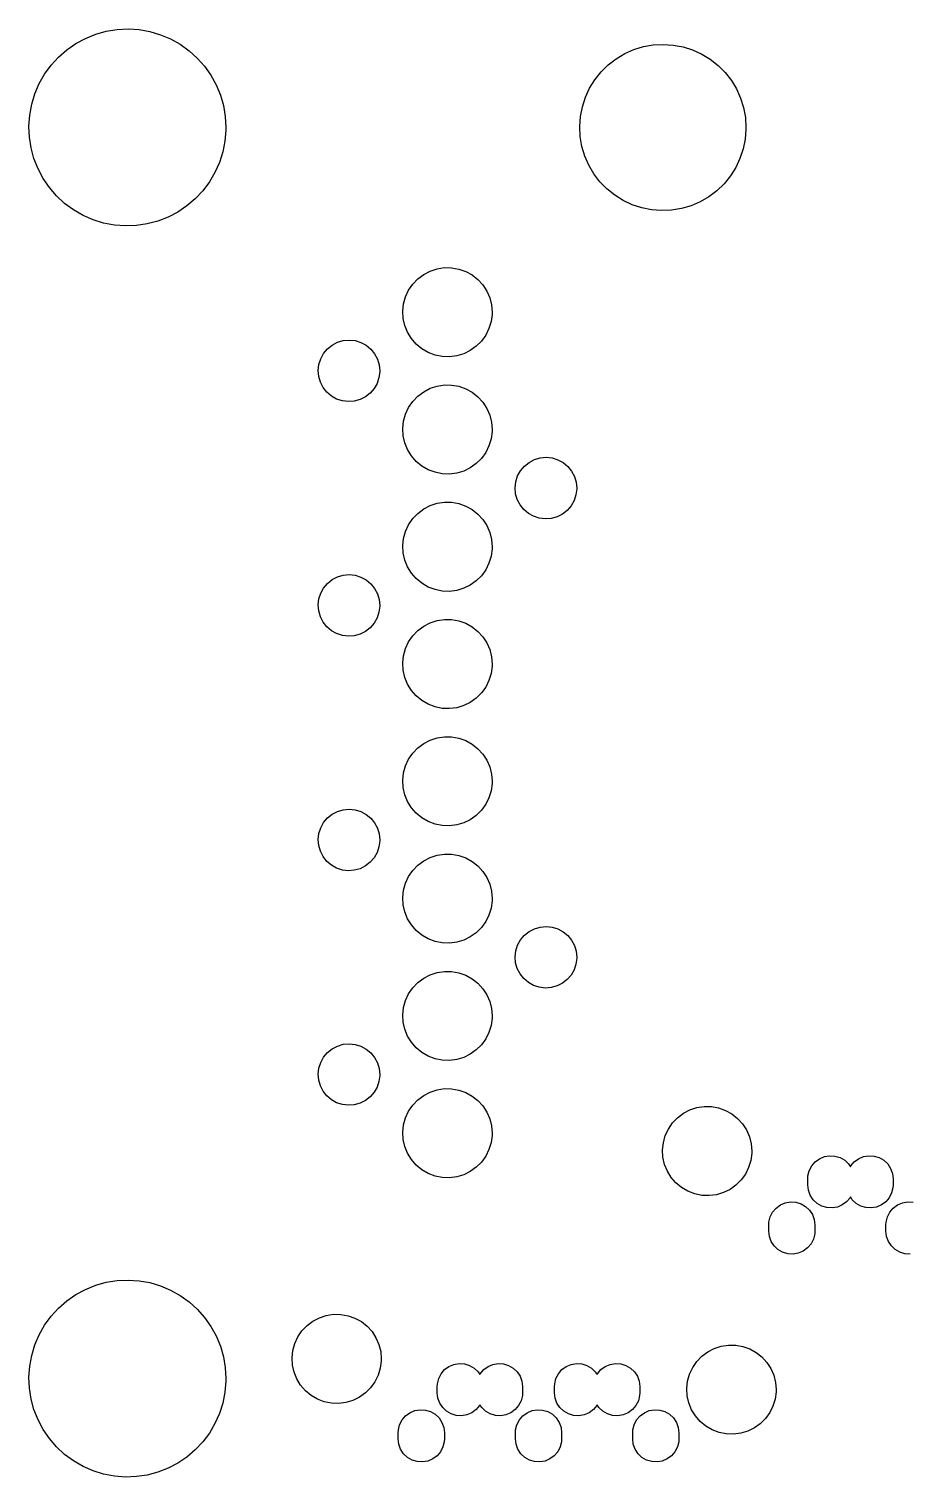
# Model space of a CAD drawing. Extents: x 3.87 to 6.13, y -5.13 to -3.27.
# Drawn here: x 3.874 to 5, y -5.126 to -3.274 of the extents above; entities that cross this region are included whole.
import ezdxf

# ---------------------------------------------------------------- set-up
doc = ezdxf.new("R2010")
doc.units = 0
doc.header["$MEASUREMENT"] = 0
doc.layers.add('BLACK', color=7, linetype='CONTINUOUS')

msp = doc.modelspace()

# ---------------------------------------------------------------- linework, layer by layer
at = {"layer": 'BLACK', "linetype": 'CONTINUOUS'}
for p, q in [((3.9594, -3.28074), (3.97295, -3.27695)), ((3.97295, -3.27695), (3.98683, -3.27471)), ((3.98683, -3.27471), (4.00088, -3.27402)), ((4.00088, -3.27402), (4.01492, -3.2749)), ((4.01492, -3.2749), (4.02877, -3.27734)), ((4.02877, -3.27734), (4.04226, -3.28132)), ((3.92244, -3.30072), (3.93399, -3.2927)), ((3.93399, -3.2927), (3.94636, -3.28601)), ((3.94636, -3.28601), (3.9594, -3.28074)), ((4.04226, -3.28132), (4.05523, -3.28677)), ((4.05523, -3.28677), (4.06751, -3.29363)), ((4.06751, -3.29363), (4.07894, -3.30182)), ((4.66022, -3.29664), (4.67282, -3.29441)), ((4.67282, -3.29441), (4.6856, -3.2937)), ((4.6856, -3.2937), (4.69836, -3.29454)), ((4.69836, -3.29454), (4.71094, -3.2969)), ((3.90237, -3.32037), (3.91185, -3.30999)), ((3.91185, -3.30999), (3.92244, -3.30072)), ((4.07894, -3.30182), (4.08939, -3.31123)), ((4.08939, -3.31123), (4.09873, -3.32175)), ((4.61516, -3.3199), (4.62529, -3.31208)), ((4.62529, -3.31208), (4.63629, -3.30554)), ((4.63629, -3.30554), (4.64799, -3.30037)), ((4.64799, -3.30037), (4.66022, -3.29664)), ((4.71094, -3.2969), (4.72313, -3.30076)), ((4.72313, -3.30076), (4.73478, -3.30606)), ((4.73478, -3.30606), (4.74571, -3.31271)), ((4.74571, -3.31271), (4.75575, -3.32063)), ((3.88715, -3.34398), (3.8941, -3.33175)), ((3.8941, -3.33175), (3.90237, -3.32037)), ((4.09873, -3.32175), (4.10684, -3.33324)), ((4.10684, -3.33324), (4.11362, -3.34556)), ((4.59807, -3.33888), (4.60604, -3.32887)), ((4.60604, -3.32887), (4.61516, -3.3199)), ((4.75575, -3.32063), (4.76478, -3.3297)), ((4.76478, -3.3297), (4.77264, -3.33979)), ((3.88161, -3.35691), (3.88715, -3.34398)), ((4.11362, -3.34556), (4.11898, -3.35857)), ((4.586, -3.36139), (4.59136, -3.34977)), ((4.59136, -3.34977), (4.59807, -3.33888)), ((4.77264, -3.33979), (4.77924, -3.35075)), ((4.77924, -3.35075), (4.78448, -3.36243)), ((3.87501, -3.38421), (3.87755, -3.37038)), ((3.87755, -3.37038), (3.88161, -3.35691)), ((4.11898, -3.35857), (4.12285, -3.37209)), ((4.58208, -3.37356), (4.586, -3.36139)), ((4.78448, -3.36243), (4.78827, -3.37464)), ((3.87403, -3.39824), (3.87501, -3.38421)), ((4.12285, -3.37209), (4.1252, -3.38596)), ((4.1252, -3.38596), (4.12598, -3.4)), ((4.57875, -3.39889), (4.57965, -3.38613)), ((4.57965, -3.38613), (4.58208, -3.37356)), ((4.78827, -3.37464), (4.79057, -3.38723)), ((4.79057, -3.38723), (4.79134, -3.4)), ((3.87462, -3.41229), (3.87403, -3.39824)), ((4.12594, -3.40352), (4.12476, -3.41753)), ((4.12598, -3.4), (4.12594, -3.40352)), ((4.57938, -3.41166), (4.57875, -3.39889)), ((4.79132, -3.40223), (4.79028, -3.41498)), ((4.79134, -3.4), (4.79132, -3.40223)), ((3.87677, -3.42619), (3.87462, -3.41229)), ((4.12476, -3.41753), (4.12203, -3.43133)), ((4.58155, -3.42427), (4.57938, -3.41166)), ((4.58521, -3.43653), (4.58155, -3.42427)), ((4.79028, -3.41498), (4.78772, -3.42751)), ((3.88046, -3.43977), (3.87677, -3.42619)), ((3.88563, -3.45284), (3.88046, -3.43977)), ((4.12203, -3.43133), (4.11777, -3.44474)), ((4.59033, -3.44826), (4.58521, -3.43653)), ((4.78367, -3.43965), (4.77819, -3.45121)), ((4.78772, -3.42751), (4.78367, -3.43965)), ((3.89224, -3.46526), (3.88563, -3.45284)), ((4.11205, -3.45759), (4.10493, -3.46972)), ((4.11777, -3.44474), (4.11205, -3.45759)), ((4.59681, -3.45929), (4.59033, -3.44826)), ((4.60457, -3.46946), (4.59681, -3.45929)), ((4.77136, -3.46203), (4.76329, -3.47195)), ((4.77819, -3.45121), (4.77136, -3.46203)), ((3.90018, -3.47687), (3.89224, -3.46526)), ((3.90937, -3.48752), (3.90018, -3.47687)), ((4.09651, -3.48098), (4.08688, -3.49123)), ((4.10493, -3.46972), (4.09651, -3.48098)), ((4.6135, -3.47862), (4.60457, -3.46946)), ((4.62346, -3.48665), (4.6135, -3.47862)), ((4.75408, -3.48083), (4.74386, -3.48854)), ((4.76329, -3.47195), (4.75408, -3.48083)), ((3.91969, -3.49707), (3.90937, -3.48752)), ((3.93102, -3.50542), (3.91969, -3.49707)), ((4.08688, -3.49123), (4.07617, -3.50035)), ((4.63432, -3.49342), (4.62346, -3.48665)), ((4.64591, -3.49883), (4.63432, -3.49342)), ((4.65807, -3.50282), (4.64591, -3.49883)), ((4.72105, -3.50001), (4.70877, -3.50362)), ((4.7328, -3.49496), (4.72105, -3.50001)), ((4.74386, -3.48854), (4.7328, -3.49496)), ((3.9432, -3.51245), (3.93102, -3.50542)), ((3.95609, -3.51808), (3.9432, -3.51245)), ((3.96952, -3.52224), (3.95609, -3.51808)), ((4.05204, -3.51473), (4.03893, -3.51982)), ((4.06451, -3.50822), (4.05204, -3.51473)), ((4.07617, -3.50035), (4.06451, -3.50822)), ((4.67061, -3.50532), (4.65807, -3.50282)), ((4.68337, -3.50629), (4.67061, -3.50532)), ((4.69615, -3.50572), (4.68337, -3.50629)), ((4.70877, -3.50362), (4.69615, -3.50572)), ((3.98334, -3.52488), (3.96952, -3.52224)), ((3.99736, -3.52596), (3.98334, -3.52488)), ((4.01142, -3.52547), (3.99736, -3.52596)), ((4.02533, -3.52341), (4.01142, -3.52547)), ((4.03893, -3.51982), (4.02533, -3.52341)), ((4.37155, -3.59353), (4.37903, -3.58791)), ((4.37903, -3.58791), (4.38733, -3.58359)), ((4.38733, -3.58359), (4.39622, -3.58069)), ((4.39622, -3.58069), (4.40547, -3.57927)), ((4.40547, -3.57927), (4.41482, -3.57939)), ((4.41482, -3.57939), (4.42403, -3.58103)), ((4.42403, -3.58103), (4.43285, -3.58415)), ((4.43285, -3.58415), (4.44104, -3.58867)), ((4.44104, -3.58867), (4.44838, -3.59447)), ((4.35587, -3.61651), (4.35981, -3.60802)), ((4.35981, -3.60802), (4.36508, -3.60029)), ((4.36508, -3.60029), (4.37155, -3.59353)), ((4.44838, -3.59447), (4.45468, -3.60139)), ((4.45468, -3.60139), (4.45976, -3.60924)), ((4.45976, -3.60924), (4.46349, -3.61782)), ((4.35238, -3.63483), (4.35337, -3.62552)), ((4.35337, -3.62552), (4.35587, -3.61651)), ((4.46349, -3.61782), (4.46577, -3.6269)), ((4.46577, -3.6269), (4.46654, -3.63622)), ((4.35292, -3.64417), (4.35238, -3.63483)), ((4.35497, -3.65329), (4.35292, -3.64417)), ((4.46525, -3.64828), (4.46253, -3.65724)), ((4.46647, -3.63901), (4.46525, -3.64828)), ((4.46654, -3.63622), (4.46647, -3.63901)), ((4.35849, -3.66196), (4.35497, -3.65329)), ((4.36338, -3.66994), (4.35849, -3.66196)), ((4.45838, -3.66562), (4.45292, -3.67322)), ((4.46253, -3.65724), (4.45838, -3.66562)), ((4.25098, -3.68898), (4.25592, -3.68309)), ((4.25592, -3.68309), (4.26191, -3.67828)), ((4.26191, -3.67828), (4.26872, -3.67472)), ((4.26872, -3.67472), (4.27609, -3.67255)), ((4.27609, -3.67255), (4.28374, -3.67185)), ((4.28374, -3.67185), (4.29138, -3.67265)), ((4.29138, -3.67265), (4.29872, -3.67493)), ((4.29872, -3.67493), (4.30548, -3.67858)), ((4.30548, -3.67858), (4.3114, -3.68348)), ((4.3114, -3.68348), (4.31626, -3.68943)), ((4.36951, -3.67701), (4.36338, -3.66994)), ((4.37671, -3.68298), (4.36951, -3.67701)), ((4.38478, -3.6877), (4.37671, -3.68298)), ((4.43868, -3.68526), (4.43028, -3.68937)), ((4.4463, -3.67982), (4.43868, -3.68526)), ((4.45292, -3.67322), (4.4463, -3.67982)), ((4.2441, -3.71067), (4.24495, -3.70303)), ((4.24495, -3.70303), (4.24728, -3.69571)), ((4.24728, -3.69571), (4.25098, -3.68898)), ((4.31626, -3.68943), (4.31986, -3.69622)), ((4.31986, -3.69622), (4.32208, -3.70357)), ((4.32208, -3.70357), (4.32283, -3.71122)), ((4.39352, -3.69104), (4.38478, -3.6877)), ((4.40269, -3.69291), (4.39352, -3.69104)), ((4.41204, -3.69325), (4.40269, -3.69291)), ((4.42132, -3.69206), (4.41204, -3.69325)), ((4.43028, -3.68937), (4.42132, -3.69206)), ((4.24474, -3.71833), (4.2441, -3.71067)), ((4.24686, -3.72571), (4.24474, -3.71833)), ((4.32186, -3.71994), (4.31943, -3.72723)), ((4.32282, -3.71232), (4.32186, -3.71994)), ((4.32283, -3.71122), (4.32282, -3.71232)), ((4.25037, -3.73255), (4.24686, -3.72571)), ((4.25514, -3.73857), (4.25037, -3.73255)), ((4.261, -3.74355), (4.25514, -3.73857)), ((4.31061, -3.73973), (4.30456, -3.74446)), ((4.31564, -3.73391), (4.31061, -3.73973)), ((4.31943, -3.72723), (4.31564, -3.73391)), ((4.37155, -3.74353), (4.37903, -3.73791)), ((4.37903, -3.73791), (4.38733, -3.73359)), ((4.38733, -3.73359), (4.39622, -3.73069)), ((4.39622, -3.73069), (4.40547, -3.72927)), ((4.40547, -3.72927), (4.41482, -3.72939)), ((4.41482, -3.72939), (4.42403, -3.73103)), ((4.42403, -3.73103), (4.43285, -3.73415)), ((4.43285, -3.73415), (4.44104, -3.73867)), ((4.44104, -3.73867), (4.44838, -3.74447)), ((4.2677, -3.7473), (4.261, -3.74355)), ((4.27501, -3.74967), (4.2677, -3.7473)), ((4.28264, -3.75058), (4.27501, -3.74967)), ((4.2903, -3.74999), (4.28264, -3.75058)), ((4.2977, -3.74793), (4.2903, -3.74999)), ((4.30456, -3.74446), (4.2977, -3.74793)), ((4.35587, -3.76651), (4.35981, -3.75802)), ((4.35981, -3.75802), (4.36508, -3.75029)), ((4.36508, -3.75029), (4.37155, -3.74353)), ((4.44838, -3.74447), (4.45468, -3.75139)), ((4.45468, -3.75139), (4.45976, -3.75924)), ((4.45976, -3.75924), (4.46349, -3.76782)), ((4.35238, -3.78483), (4.35337, -3.77552)), ((4.35337, -3.77552), (4.35587, -3.76651)), ((4.46349, -3.76782), (4.46577, -3.7769)), ((4.46577, -3.7769), (4.46654, -3.78622)), ((4.35292, -3.79417), (4.35238, -3.78483)), ((4.35497, -3.80329), (4.35292, -3.79417)), ((4.46647, -3.78901), (4.46525, -3.79828)), ((4.46654, -3.78622), (4.46647, -3.78901)), ((4.35849, -3.81196), (4.35497, -3.80329)), ((4.36338, -3.81994), (4.35849, -3.81196)), ((4.46253, -3.80724), (4.45838, -3.81562)), ((4.46525, -3.79828), (4.46253, -3.80724)), ((4.36951, -3.82701), (4.36338, -3.81994)), ((4.37671, -3.83298), (4.36951, -3.82701)), ((4.38478, -3.8377), (4.37671, -3.83298)), ((4.4463, -3.82982), (4.43868, -3.83526)), ((4.45292, -3.82322), (4.4463, -3.82982)), ((4.45838, -3.81562), (4.45292, -3.82322)), ((4.50295, -3.83898), (4.50789, -3.83309)), ((4.50789, -3.83309), (4.51388, -3.82828)), ((4.51388, -3.82828), (4.52068, -3.82472)), ((4.52068, -3.82472), (4.52806, -3.82255)), ((4.52806, -3.82255), (4.53571, -3.82185)), ((4.53571, -3.82185), (4.54335, -3.82265)), ((4.54335, -3.82265), (4.55069, -3.82493)), ((4.55069, -3.82493), (4.55745, -3.82858)), ((4.55745, -3.82858), (4.56337, -3.83348)), ((4.56337, -3.83348), (4.56823, -3.83943)), ((4.39352, -3.84104), (4.38478, -3.8377)), ((4.40269, -3.84291), (4.39352, -3.84104)), ((4.41204, -3.84325), (4.40269, -3.84291)), ((4.42132, -3.84206), (4.41204, -3.84325)), ((4.43028, -3.83937), (4.42132, -3.84206)), ((4.43868, -3.83526), (4.43028, -3.83937)), ((4.49692, -3.85303), (4.49925, -3.84571)), ((4.49925, -3.84571), (4.50295, -3.83898)), ((4.56823, -3.83943), (4.57183, -3.84622)), ((4.57183, -3.84622), (4.57405, -3.85357)), ((4.49607, -3.86067), (4.49692, -3.85303)), ((4.49671, -3.86833), (4.49607, -3.86067)), ((4.49883, -3.87571), (4.49671, -3.86833)), ((4.57382, -3.86994), (4.5714, -3.87723)), ((4.57479, -3.86232), (4.57382, -3.86994)), ((4.57405, -3.85357), (4.5748, -3.86122)), ((4.5748, -3.86122), (4.57479, -3.86232)), ((4.37155, -3.89353), (4.37903, -3.88791)), ((4.37903, -3.88791), (4.38733, -3.88359)), ((4.38733, -3.88359), (4.39622, -3.88069)), ((4.39622, -3.88069), (4.40547, -3.87927)), ((4.40547, -3.87927), (4.41482, -3.87939)), ((4.41482, -3.87939), (4.42403, -3.88103)), ((4.42403, -3.88103), (4.43285, -3.88415)), ((4.43285, -3.88415), (4.44104, -3.88867)), ((4.44104, -3.88867), (4.44838, -3.89447)), ((4.50234, -3.88255), (4.49883, -3.87571)), ((4.50711, -3.88857), (4.50234, -3.88255)), ((4.51296, -3.89355), (4.50711, -3.88857)), ((4.5676, -3.88391), (4.56258, -3.88973)), ((4.5714, -3.87723), (4.5676, -3.88391)), ((4.35981, -3.90802), (4.36508, -3.90029)), ((4.36508, -3.90029), (4.37155, -3.89353)), ((4.44838, -3.89447), (4.45468, -3.90139)), ((4.45468, -3.90139), (4.45976, -3.90924)), ((4.51967, -3.8973), (4.51296, -3.89355)), ((4.52698, -3.89967), (4.51967, -3.8973)), ((4.53461, -3.90058), (4.52698, -3.89967)), ((4.54227, -3.89999), (4.53461, -3.90058)), ((4.54967, -3.89793), (4.54227, -3.89999)), ((4.55653, -3.89446), (4.54967, -3.89793)), ((4.56258, -3.88973), (4.55653, -3.89446)), ((4.35238, -3.93483), (4.35337, -3.92552)), ((4.35337, -3.92552), (4.35587, -3.91651)), ((4.35587, -3.91651), (4.35981, -3.90802)), ((4.45976, -3.90924), (4.46349, -3.91782)), ((4.46349, -3.91782), (4.46577, -3.9269)), ((4.35292, -3.94417), (4.35238, -3.93483)), ((4.35497, -3.95329), (4.35292, -3.94417)), ((4.46647, -3.93901), (4.46525, -3.94828)), ((4.46577, -3.9269), (4.46654, -3.93622)), ((4.46654, -3.93622), (4.46647, -3.93901)), ((4.35849, -3.96196), (4.35497, -3.95329)), ((4.36338, -3.96994), (4.35849, -3.96196)), ((4.46253, -3.95724), (4.45838, -3.96562)), ((4.46525, -3.94828), (4.46253, -3.95724)), ((4.25592, -3.98309), (4.26191, -3.97828)), ((4.26191, -3.97828), (4.26872, -3.97472)), ((4.26872, -3.97472), (4.27609, -3.97255)), ((4.27609, -3.97255), (4.28374, -3.97185)), ((4.28374, -3.97185), (4.29138, -3.97265)), ((4.29138, -3.97265), (4.29872, -3.97493)), ((4.29872, -3.97493), (4.30548, -3.97858)), ((4.30548, -3.97858), (4.3114, -3.98348)), ((4.36951, -3.97701), (4.36338, -3.96994)), ((4.37671, -3.98298), (4.36951, -3.97701)), ((4.4463, -3.97982), (4.43868, -3.98526)), ((4.45292, -3.97322), (4.4463, -3.97982)), ((4.45838, -3.96562), (4.45292, -3.97322)), ((4.24495, -4.00303), (4.24728, -3.99571)), ((4.24728, -3.99571), (4.25098, -3.98898)), ((4.25098, -3.98898), (4.25592, -3.98309)), ((4.3114, -3.98348), (4.31626, -3.98943)), ((4.31626, -3.98943), (4.31986, -3.99622)), ((4.31986, -3.99622), (4.32208, -4.00357)), ((4.38478, -3.9877), (4.37671, -3.98298)), ((4.39352, -3.99104), (4.38478, -3.9877)), ((4.40269, -3.99291), (4.39352, -3.99104)), ((4.41204, -3.99325), (4.40269, -3.99291)), ((4.42132, -3.99206), (4.41204, -3.99325)), ((4.43028, -3.98937), (4.42132, -3.99206)), ((4.43868, -3.98526), (4.43028, -3.98937)), ((4.2441, -4.01067), (4.24495, -4.00303)), ((4.24474, -4.01833), (4.2441, -4.01067)), ((4.24686, -4.02571), (4.24474, -4.01833)), ((4.32282, -4.01232), (4.32186, -4.01994)), ((4.32208, -4.00357), (4.32283, -4.01122)), ((4.32283, -4.01122), (4.32282, -4.01232)), ((4.25037, -4.03255), (4.24686, -4.02571)), ((4.25514, -4.03857), (4.25037, -4.03255)), ((4.31564, -4.03391), (4.31061, -4.03973)), ((4.31943, -4.02723), (4.31564, -4.03391)), ((4.32186, -4.01994), (4.31943, -4.02723)), ((4.37903, -4.03791), (4.38733, -4.03359)), ((4.38733, -4.03359), (4.39622, -4.03069)), ((4.39622, -4.03069), (4.40547, -4.02927)), ((4.40547, -4.02927), (4.41482, -4.02939)), ((4.41482, -4.02939), (4.42403, -4.03103)), ((4.42403, -4.03103), (4.43285, -4.03415)), ((4.43285, -4.03415), (4.44104, -4.03867)), ((4.261, -4.04355), (4.25514, -4.03857)), ((4.2677, -4.0473), (4.261, -4.04355)), ((4.27501, -4.04967), (4.2677, -4.0473)), ((4.28264, -4.05058), (4.27501, -4.04967)), ((4.2903, -4.04999), (4.28264, -4.05058)), ((4.2977, -4.04793), (4.2903, -4.04999)), ((4.30456, -4.04446), (4.2977, -4.04793)), ((4.31061, -4.03973), (4.30456, -4.04446)), ((4.35981, -4.05802), (4.36508, -4.05029)), ((4.36508, -4.05029), (4.37155, -4.04353)), ((4.37155, -4.04353), (4.37903, -4.03791)), ((4.44104, -4.03867), (4.44838, -4.04447)), ((4.44838, -4.04447), (4.45468, -4.05139)), ((4.45468, -4.05139), (4.45976, -4.05924)), ((4.35337, -4.07552), (4.35587, -4.06651)), ((4.35587, -4.06651), (4.35981, -4.05802)), ((4.45976, -4.05924), (4.46349, -4.06782)), ((4.46349, -4.06782), (4.46577, -4.0769)), ((4.35238, -4.08483), (4.35337, -4.07552)), ((4.35292, -4.09417), (4.35238, -4.08483)), ((4.46647, -4.08901), (4.46525, -4.09828)), ((4.46577, -4.0769), (4.46654, -4.08622)), ((4.46654, -4.08622), (4.46647, -4.08901)), ((4.35497, -4.10329), (4.35292, -4.09417)), ((4.35849, -4.11196), (4.35497, -4.10329)), ((4.46253, -4.10724), (4.45838, -4.11562)), ((4.46525, -4.09828), (4.46253, -4.10724)), ((4.36338, -4.11994), (4.35849, -4.11196)), ((4.36951, -4.12701), (4.36338, -4.11994)), ((4.37671, -4.13298), (4.36951, -4.12701)), ((4.4463, -4.12982), (4.43868, -4.13526)), ((4.45292, -4.12322), (4.4463, -4.12982)), ((4.45838, -4.11562), (4.45292, -4.12322)), ((4.38478, -4.1377), (4.37671, -4.13298)), ((4.39352, -4.14104), (4.38478, -4.1377)), ((4.40269, -4.14291), (4.39352, -4.14104)), ((4.41204, -4.14325), (4.40269, -4.14291)), ((4.42132, -4.14206), (4.41204, -4.14325)), ((4.43028, -4.13937), (4.42132, -4.14206)), ((4.43868, -4.13526), (4.43028, -4.13937)), ((4.37903, -4.18791), (4.38733, -4.18359)), ((4.38733, -4.18359), (4.39622, -4.18069)), ((4.39622, -4.18069), (4.40547, -4.17927)), ((4.40547, -4.17927), (4.41482, -4.17939)), ((4.41482, -4.17939), (4.42403, -4.18103)), ((4.42403, -4.18103), (4.43285, -4.18415)), ((4.43285, -4.18415), (4.44104, -4.18867)), ((4.35981, -4.20802), (4.36508, -4.20029)), ((4.36508, -4.20029), (4.37155, -4.19353)), ((4.37155, -4.19353), (4.37903, -4.18791)), ((4.44104, -4.18867), (4.44838, -4.19447)), ((4.44838, -4.19447), (4.45468, -4.20139)), ((4.45468, -4.20139), (4.45976, -4.20924)), ((4.35337, -4.22552), (4.35587, -4.21651)), ((4.35587, -4.21651), (4.35981, -4.20802)), ((4.45976, -4.20924), (4.46349, -4.21782)), ((4.46349, -4.21782), (4.46577, -4.2269)), ((4.35238, -4.23483), (4.35337, -4.22552)), ((4.35292, -4.24417), (4.35238, -4.23483)), ((4.46647, -4.23901), (4.46525, -4.24828)), ((4.46577, -4.2269), (4.46654, -4.23622)), ((4.46654, -4.23622), (4.46647, -4.23901)), ((4.35497, -4.25329), (4.35292, -4.24417)), ((4.35849, -4.26196), (4.35497, -4.25329)), ((4.46253, -4.25724), (4.45838, -4.26562)), ((4.46525, -4.24828), (4.46253, -4.25724)), ((4.26191, -4.27828), (4.26872, -4.27472)), ((4.26872, -4.27472), (4.27609, -4.27255)), ((4.27609, -4.27255), (4.28374, -4.27185)), ((4.28374, -4.27185), (4.29138, -4.27265)), ((4.29138, -4.27265), (4.29872, -4.27493)), ((4.29872, -4.27493), (4.30548, -4.27858)), ((4.36338, -4.26994), (4.35849, -4.26196)), ((4.36951, -4.27701), (4.36338, -4.26994)), ((4.37671, -4.28298), (4.36951, -4.27701)), ((4.45292, -4.27322), (4.4463, -4.27982)), ((4.45838, -4.26562), (4.45292, -4.27322)), ((4.24495, -4.30303), (4.24728, -4.29571)), ((4.24728, -4.29571), (4.25098, -4.28898)), ((4.25098, -4.28898), (4.25592, -4.28309)), ((4.25592, -4.28309), (4.26191, -4.27828)), ((4.30548, -4.27858), (4.3114, -4.28348)), ((4.3114, -4.28348), (4.31626, -4.28943)), ((4.31626, -4.28943), (4.31986, -4.29622)), ((4.31986, -4.29622), (4.32208, -4.30357)), ((4.38478, -4.2877), (4.37671, -4.28298)), ((4.39352, -4.29104), (4.38478, -4.2877)), ((4.40269, -4.29291), (4.39352, -4.29104)), ((4.41204, -4.29325), (4.40269, -4.29291)), ((4.42132, -4.29206), (4.41204, -4.29325)), ((4.43028, -4.28937), (4.42132, -4.29206)), ((4.43868, -4.28526), (4.43028, -4.28937)), ((4.4463, -4.27982), (4.43868, -4.28526)), ((4.2441, -4.31067), (4.24495, -4.30303)), ((4.24474, -4.31833), (4.2441, -4.31067)), ((4.32282, -4.31232), (4.32186, -4.31994)), ((4.32208, -4.30357), (4.32283, -4.31122)), ((4.32283, -4.31122), (4.32282, -4.31232)), ((4.24686, -4.32571), (4.24474, -4.31833)), ((4.25037, -4.33255), (4.24686, -4.32571)), ((4.25514, -4.33857), (4.25037, -4.33255)), ((4.31943, -4.32723), (4.31564, -4.33391)), ((4.32186, -4.31994), (4.31943, -4.32723)), ((4.38733, -4.33359), (4.39622, -4.33069)), ((4.39622, -4.33069), (4.40547, -4.32927)), ((4.40547, -4.32927), (4.41482, -4.32939)), ((4.41482, -4.32939), (4.42403, -4.33103)), ((4.42403, -4.33103), (4.43285, -4.33415)), ((4.261, -4.34355), (4.25514, -4.33857)), ((4.2677, -4.3473), (4.261, -4.34355)), ((4.27501, -4.34967), (4.2677, -4.3473)), ((4.28264, -4.35058), (4.27501, -4.34967)), ((4.2903, -4.34999), (4.28264, -4.35058)), ((4.2977, -4.34793), (4.2903, -4.34999)), ((4.30456, -4.34446), (4.2977, -4.34793)), ((4.31061, -4.33973), (4.30456, -4.34446)), ((4.31564, -4.33391), (4.31061, -4.33973)), ((4.35981, -4.35802), (4.36508, -4.35029)), ((4.36508, -4.35029), (4.37155, -4.34353)), ((4.37155, -4.34353), (4.37903, -4.33791)), ((4.37903, -4.33791), (4.38733, -4.33359)), ((4.43285, -4.33415), (4.44104, -4.33867)), ((4.44104, -4.33867), (4.44838, -4.34447)), ((4.44838, -4.34447), (4.45468, -4.35139)), ((4.45468, -4.35139), (4.45976, -4.35924)), ((4.35337, -4.37552), (4.35587, -4.36651)), ((4.35587, -4.36651), (4.35981, -4.35802)), ((4.45976, -4.35924), (4.46349, -4.36782)), ((4.46349, -4.36782), (4.46577, -4.3769)), ((4.35238, -4.38483), (4.35337, -4.37552)), ((4.35292, -4.39417), (4.35238, -4.38483)), ((4.46647, -4.38901), (4.46525, -4.39828)), ((4.46577, -4.3769), (4.46654, -4.38622)), ((4.46654, -4.38622), (4.46647, -4.38901)), ((4.35497, -4.40329), (4.35292, -4.39417)), ((4.35849, -4.41196), (4.35497, -4.40329)), ((4.46253, -4.40724), (4.45838, -4.41562)), ((4.46525, -4.39828), (4.46253, -4.40724)), ((4.36338, -4.41994), (4.35849, -4.41196)), ((4.36951, -4.42701), (4.36338, -4.41994)), ((4.45292, -4.42322), (4.4463, -4.42982)), ((4.45838, -4.41562), (4.45292, -4.42322)), ((4.51388, -4.42828), (4.52068, -4.42472)), ((4.52068, -4.42472), (4.52806, -4.42255)), ((4.52806, -4.42255), (4.53571, -4.42185)), ((4.53571, -4.42185), (4.54335, -4.42265)), ((4.54335, -4.42265), (4.55069, -4.42493)), ((4.55069, -4.42493), (4.55745, -4.42858)), ((4.37671, -4.43298), (4.36951, -4.42701)), ((4.38478, -4.4377), (4.37671, -4.43298)), ((4.39352, -4.44104), (4.38478, -4.4377)), ((4.40269, -4.44291), (4.39352, -4.44104)), ((4.41204, -4.44325), (4.40269, -4.44291)), ((4.42132, -4.44206), (4.41204, -4.44325)), ((4.43028, -4.43937), (4.42132, -4.44206)), ((4.43868, -4.43526), (4.43028, -4.43937)), ((4.4463, -4.42982), (4.43868, -4.43526)), ((4.49925, -4.44571), (4.50295, -4.43898)), ((4.50295, -4.43898), (4.50789, -4.43309)), ((4.50789, -4.43309), (4.51388, -4.42828)), ((4.55745, -4.42858), (4.56337, -4.43348)), ((4.56337, -4.43348), (4.56823, -4.43943)), ((4.56823, -4.43943), (4.57183, -4.44622)), ((4.49607, -4.46067), (4.49692, -4.45303)), ((4.49671, -4.46833), (4.49607, -4.46067)), ((4.49692, -4.45303), (4.49925, -4.44571)), ((4.57183, -4.44622), (4.57405, -4.45357)), ((4.57479, -4.46232), (4.57382, -4.46994)), ((4.57405, -4.45357), (4.5748, -4.46122)), ((4.5748, -4.46122), (4.57479, -4.46232)), ((4.38733, -4.48359), (4.39622, -4.48069)), ((4.39622, -4.48069), (4.40547, -4.47927)), ((4.40547, -4.47927), (4.41482, -4.47939)), ((4.41482, -4.47939), (4.42403, -4.48103)), ((4.42403, -4.48103), (4.43285, -4.48415)), ((4.49883, -4.47571), (4.49671, -4.46833)), ((4.50234, -4.48255), (4.49883, -4.47571)), ((4.5714, -4.47723), (4.5676, -4.48391)), ((4.57382, -4.46994), (4.5714, -4.47723)), ((4.36508, -4.50029), (4.37155, -4.49353)), ((4.37155, -4.49353), (4.37903, -4.48791)), ((4.37903, -4.48791), (4.38733, -4.48359)), ((4.43285, -4.48415), (4.44104, -4.48867)), ((4.44104, -4.48867), (4.44838, -4.49447)), ((4.44838, -4.49447), (4.45468, -4.50139)), ((4.50711, -4.48857), (4.50234, -4.48255)), ((4.51296, -4.49355), (4.50711, -4.48857)), ((4.51967, -4.4973), (4.51296, -4.49355)), ((4.52698, -4.49967), (4.51967, -4.4973)), ((4.53461, -4.50058), (4.52698, -4.49967)), ((4.54227, -4.49999), (4.53461, -4.50058)), ((4.54967, -4.49793), (4.54227, -4.49999)), ((4.55653, -4.49446), (4.54967, -4.49793)), ((4.56258, -4.48973), (4.55653, -4.49446)), ((4.5676, -4.48391), (4.56258, -4.48973)), ((4.35337, -4.52552), (4.35587, -4.51651)), ((4.35587, -4.51651), (4.35981, -4.50802)), ((4.35981, -4.50802), (4.36508, -4.50029)), ((4.45468, -4.50139), (4.45976, -4.50924)), ((4.45976, -4.50924), (4.46349, -4.51782)), ((4.46349, -4.51782), (4.46577, -4.5269)), ((4.35238, -4.53483), (4.35337, -4.52552)), ((4.35292, -4.54417), (4.35238, -4.53483)), ((4.46577, -4.5269), (4.46654, -4.53622)), ((4.46654, -4.53622), (4.46647, -4.53901)), ((4.35497, -4.55329), (4.35292, -4.54417)), ((4.35849, -4.56196), (4.35497, -4.55329)), ((4.46525, -4.54828), (4.46253, -4.55724)), ((4.46647, -4.53901), (4.46525, -4.54828)), ((4.26872, -4.57472), (4.27609, -4.57255)), ((4.27609, -4.57255), (4.28374, -4.57185)), ((4.28374, -4.57185), (4.29138, -4.57265)), ((4.29138, -4.57265), (4.29872, -4.57493)), ((4.36338, -4.56994), (4.35849, -4.56196)), ((4.36951, -4.57701), (4.36338, -4.56994)), ((4.45292, -4.57322), (4.4463, -4.57982)), ((4.45838, -4.56562), (4.45292, -4.57322)), ((4.46253, -4.55724), (4.45838, -4.56562)), ((4.24728, -4.59571), (4.25098, -4.58898)), ((4.25098, -4.58898), (4.25592, -4.58309)), ((4.25592, -4.58309), (4.26191, -4.57828)), ((4.26191, -4.57828), (4.26872, -4.57472)), ((4.29872, -4.57493), (4.30548, -4.57858)), ((4.30548, -4.57858), (4.3114, -4.58348)), ((4.3114, -4.58348), (4.31626, -4.58943)), ((4.31626, -4.58943), (4.31986, -4.59622)), ((4.37671, -4.58298), (4.36951, -4.57701)), ((4.38478, -4.5877), (4.37671, -4.58298)), ((4.39352, -4.59104), (4.38478, -4.5877)), ((4.40269, -4.59291), (4.39352, -4.59104)), ((4.42132, -4.59206), (4.41204, -4.59325)), ((4.43028, -4.58937), (4.42132, -4.59206)), ((4.43868, -4.58526), (4.43028, -4.58937)), ((4.4463, -4.57982), (4.43868, -4.58526)), ((4.2441, -4.61067), (4.24495, -4.60303)), ((4.24474, -4.61833), (4.2441, -4.61067)), ((4.24495, -4.60303), (4.24728, -4.59571)), ((4.31986, -4.59622), (4.32208, -4.60357)), ((4.32208, -4.60357), (4.32283, -4.61122)), ((4.32283, -4.61122), (4.32282, -4.61232)), ((4.41204, -4.59325), (4.40269, -4.59291)), ((4.24686, -4.62571), (4.24474, -4.61833)), ((4.25037, -4.63255), (4.24686, -4.62571)), ((4.31943, -4.62723), (4.31564, -4.63391)), ((4.32186, -4.61994), (4.31943, -4.62723)), ((4.32282, -4.61232), (4.32186, -4.61994)), ((4.39622, -4.63069), (4.40547, -4.62927)), ((4.40547, -4.62927), (4.41482, -4.62939)), ((4.41482, -4.62939), (4.42403, -4.63103)), ((4.25514, -4.63857), (4.25037, -4.63255)), ((4.261, -4.64355), (4.25514, -4.63857)), ((4.2677, -4.6473), (4.261, -4.64355)), ((4.27501, -4.64967), (4.2677, -4.6473)), ((4.2977, -4.64793), (4.2903, -4.64999)), ((4.30456, -4.64446), (4.2977, -4.64793)), ((4.31061, -4.63973), (4.30456, -4.64446)), ((4.31564, -4.63391), (4.31061, -4.63973)), ((4.36508, -4.65029), (4.37155, -4.64353)), ((4.37155, -4.64353), (4.37903, -4.63791)), ((4.37903, -4.63791), (4.38733, -4.63359)), ((4.38733, -4.63359), (4.39622, -4.63069)), ((4.42403, -4.63103), (4.43285, -4.63415)), ((4.43285, -4.63415), (4.44104, -4.63867)), ((4.44104, -4.63867), (4.44838, -4.64447)), ((4.44838, -4.64447), (4.45468, -4.65139)), ((4.28264, -4.65058), (4.27501, -4.64967)), ((4.2903, -4.64999), (4.28264, -4.65058)), ((4.35337, -4.67552), (4.35587, -4.66651)), ((4.35587, -4.66651), (4.35981, -4.65802)), ((4.35981, -4.65802), (4.36508, -4.65029)), ((4.45468, -4.65139), (4.45976, -4.65924)), ((4.45976, -4.65924), (4.46349, -4.66782)), ((4.69737, -4.67313), (4.70383, -4.66637)), ((4.70383, -4.66637), (4.71131, -4.66075)), ((4.71131, -4.66075), (4.71961, -4.65643)), ((4.71961, -4.65643), (4.7285, -4.65352)), ((4.7285, -4.65352), (4.73775, -4.65211)), ((4.73775, -4.65211), (4.7471, -4.65222)), ((4.7471, -4.65222), (4.75631, -4.65386)), ((4.75631, -4.65386), (4.76513, -4.65699)), ((4.76513, -4.65699), (4.77332, -4.66151)), ((4.77332, -4.66151), (4.78067, -4.6673)), ((4.35238, -4.68483), (4.35337, -4.67552)), ((4.35292, -4.69417), (4.35238, -4.68483)), ((4.46349, -4.66782), (4.46577, -4.6769)), ((4.46577, -4.6769), (4.46654, -4.68622)), ((4.68816, -4.68934), (4.6921, -4.68086)), ((4.6921, -4.68086), (4.69737, -4.67313)), ((4.78067, -4.6673), (4.78696, -4.67422)), ((4.78696, -4.67422), (4.79204, -4.68208)), ((4.79204, -4.68208), (4.79577, -4.69066)), ((4.35497, -4.70329), (4.35292, -4.69417)), ((4.35849, -4.71196), (4.35497, -4.70329)), ((4.46525, -4.69828), (4.46253, -4.70724)), ((4.46647, -4.68901), (4.46525, -4.69828)), ((4.46654, -4.68622), (4.46647, -4.68901)), ((4.68466, -4.70766), (4.68566, -4.69836)), ((4.68566, -4.69836), (4.68816, -4.68934)), ((4.79577, -4.69066), (4.79805, -4.69973)), ((4.79805, -4.69973), (4.79882, -4.70906)), ((4.36338, -4.71994), (4.35849, -4.71196)), ((4.36951, -4.72701), (4.36338, -4.71994)), ((4.45838, -4.71562), (4.45292, -4.72322)), ((4.46253, -4.70724), (4.45838, -4.71562)), ((4.6852, -4.717), (4.68466, -4.70766)), ((4.68726, -4.72613), (4.6852, -4.717)), ((4.79753, -4.72112), (4.79481, -4.73007)), ((4.79875, -4.71184), (4.79753, -4.72112)), ((4.79882, -4.70906), (4.79875, -4.71184)), ((4.87986, -4.72289), (4.88537, -4.71884)), ((4.88537, -4.71884), (4.89166, -4.71616)), ((4.89166, -4.71616), (4.8984, -4.715)), ((4.8984, -4.715), (4.90523, -4.71543)), ((4.90523, -4.71543), (4.91177, -4.71741)), ((4.91177, -4.71741), (4.91769, -4.72084)), ((4.91769, -4.72084), (4.92265, -4.72555)), ((4.92986, -4.72289), (4.93537, -4.71884)), ((4.93537, -4.71884), (4.94166, -4.71616)), ((4.94166, -4.71616), (4.9484, -4.715)), ((4.9484, -4.715), (4.95523, -4.71543)), ((4.95523, -4.71543), (4.96177, -4.71741)), ((4.96177, -4.71741), (4.96769, -4.72084)), ((4.96769, -4.72084), (4.97265, -4.72555)), ((4.37671, -4.73298), (4.36951, -4.72701)), ((4.38478, -4.7377), (4.37671, -4.73298)), ((4.39352, -4.74104), (4.38478, -4.7377)), ((4.43028, -4.73937), (4.42132, -4.74206)), ((4.43868, -4.73526), (4.43028, -4.73937)), ((4.4463, -4.72982), (4.43868, -4.73526)), ((4.45292, -4.72322), (4.4463, -4.72982)), ((4.69078, -4.73479), (4.68726, -4.72613)), ((4.69567, -4.74277), (4.69078, -4.73479)), ((4.79067, -4.73846), (4.78521, -4.74605)), ((4.79481, -4.73007), (4.79067, -4.73846)), ((4.87047, -4.74449), (4.8707, -4.74084)), ((4.8707, -4.74084), (4.87232, -4.7342)), ((4.87232, -4.7342), (4.87543, -4.72811)), ((4.87543, -4.72811), (4.87986, -4.72289)), ((4.92265, -4.72555), (4.92495, -4.72905)), ((4.92495, -4.72905), (4.92543, -4.72811)), ((4.92543, -4.72811), (4.92986, -4.72289)), ((4.97265, -4.72555), (4.9764, -4.73127)), ((4.9764, -4.73127), (4.97874, -4.7377)), ((4.97874, -4.7377), (4.97953, -4.74449)), ((4.40269, -4.74291), (4.39352, -4.74104)), ((4.41204, -4.74325), (4.40269, -4.74291)), ((4.42132, -4.74206), (4.41204, -4.74325)), ((4.70179, -4.74984), (4.69567, -4.74277)), ((4.70899, -4.75582), (4.70179, -4.74984)), ((4.71707, -4.76054), (4.70899, -4.75582)), ((4.77096, -4.75809), (4.76256, -4.76221)), ((4.77858, -4.75266), (4.77096, -4.75809)), ((4.78521, -4.74605), (4.77858, -4.75266)), ((4.87047, -4.75236), (4.87047, -4.74449)), ((4.87126, -4.75915), (4.87047, -4.75236)), ((4.8736, -4.76558), (4.87126, -4.75915)), ((4.9793, -4.75601), (4.97768, -4.76265)), ((4.97953, -4.75236), (4.9793, -4.75601)), ((4.97953, -4.74449), (4.97953, -4.75236)), ((4.72581, -4.76388), (4.71707, -4.76054)), ((4.73497, -4.76574), (4.72581, -4.76388)), ((4.74432, -4.76608), (4.73497, -4.76574)), ((4.7536, -4.76489), (4.74432, -4.76608)), ((4.76256, -4.76221), (4.7536, -4.76489)), ((4.82986, -4.78195), (4.83537, -4.77789)), ((4.83537, -4.77789), (4.84166, -4.77522)), ((4.84166, -4.77522), (4.8484, -4.77406)), ((4.8484, -4.77406), (4.85523, -4.77448)), ((4.85523, -4.77448), (4.86177, -4.77646)), ((4.86177, -4.77646), (4.86769, -4.7799)), ((4.87735, -4.7713), (4.8736, -4.76558)), ((4.88231, -4.77601), (4.87735, -4.7713)), ((4.88823, -4.77944), (4.88231, -4.77601)), ((4.92014, -4.77396), (4.91463, -4.77801)), ((4.92457, -4.76875), (4.92014, -4.77396)), ((4.92505, -4.7678), (4.92457, -4.76875)), ((4.92735, -4.7713), (4.92505, -4.7678)), ((4.93231, -4.77601), (4.92735, -4.7713)), ((4.93823, -4.77944), (4.93231, -4.77601)), ((4.97014, -4.77396), (4.96463, -4.77801)), ((4.97457, -4.76875), (4.97014, -4.77396)), ((4.97768, -4.76265), (4.97457, -4.76875)), ((4.97986, -4.78195), (4.98537, -4.77789)), ((4.98537, -4.77789), (4.99166, -4.77522)), ((4.99166, -4.77522), (4.9984, -4.77406)), ((4.9984, -4.77406), (5.00523, -4.77448)), ((4.8207, -4.79989), (4.82232, -4.79325)), ((4.82232, -4.79325), (4.82543, -4.78716)), ((4.82543, -4.78716), (4.82986, -4.78195)), ((4.86769, -4.7799), (4.87265, -4.7846)), ((4.87265, -4.7846), (4.8764, -4.79032)), ((4.8764, -4.79032), (4.87874, -4.79675)), ((4.89477, -4.78142), (4.88823, -4.77944)), ((4.9016, -4.78185), (4.89477, -4.78142)), ((4.90834, -4.78069), (4.9016, -4.78185)), ((4.91463, -4.77801), (4.90834, -4.78069)), ((4.94477, -4.78142), (4.93823, -4.77944)), ((4.9516, -4.78185), (4.94477, -4.78142)), ((4.95834, -4.78069), (4.9516, -4.78185)), ((4.96463, -4.77801), (4.95834, -4.78069)), ((4.9707, -4.79989), (4.97232, -4.79325)), ((4.97232, -4.79325), (4.97543, -4.78716)), ((4.97543, -4.78716), (4.97986, -4.78195)), ((4.82047, -4.80354), (4.8207, -4.79989)), ((4.82047, -4.81142), (4.82047, -4.80354)), ((4.82126, -4.81821), (4.82047, -4.81142)), ((4.87874, -4.79675), (4.87953, -4.80354)), ((4.87953, -4.81142), (4.8793, -4.81507)), ((4.87953, -4.80354), (4.87953, -4.81142)), ((4.97047, -4.80354), (4.9707, -4.79989)), ((4.97047, -4.81142), (4.97047, -4.80354)), ((4.97126, -4.81821), (4.97047, -4.81142)), ((4.8236, -4.82464), (4.82126, -4.81821)), ((4.82735, -4.83036), (4.8236, -4.82464)), ((4.83231, -4.83506), (4.82735, -4.83036)), ((4.87014, -4.83301), (4.86463, -4.83707)), ((4.87457, -4.8278), (4.87014, -4.83301)), ((4.87768, -4.82171), (4.87457, -4.8278)), ((4.8793, -4.81507), (4.87768, -4.82171)), ((4.9736, -4.82464), (4.97126, -4.81821)), ((4.97735, -4.83036), (4.9736, -4.82464)), ((4.98231, -4.83506), (4.97735, -4.83036)), ((4.83823, -4.8385), (4.83231, -4.83506)), ((4.84477, -4.84048), (4.83823, -4.8385)), ((4.8516, -4.8409), (4.84477, -4.84048)), ((4.85834, -4.83974), (4.8516, -4.8409)), ((4.86463, -4.83707), (4.85834, -4.83974)), ((4.98823, -4.8385), (4.98231, -4.83506)), ((4.99477, -4.84048), (4.98823, -4.8385)), ((5.0016, -4.8409), (4.99477, -4.84048)), ((3.93399, -4.8927), (3.94636, -4.88601)), ((3.94636, -4.88601), (3.9594, -4.88074)), ((3.9594, -4.88074), (3.97295, -4.87695)), ((3.97295, -4.87695), (3.98683, -4.87471)), ((3.98683, -4.87471), (4.00088, -4.87402)), ((4.00088, -4.87402), (4.01492, -4.8749)), ((4.01492, -4.8749), (4.02877, -4.87734)), ((4.02877, -4.87734), (4.04226, -4.88132)), ((4.04226, -4.88132), (4.05523, -4.88677)), ((4.05523, -4.88677), (4.06751, -4.89363)), ((3.91185, -4.90999), (3.92244, -4.90072)), ((3.92244, -4.90072), (3.93399, -4.8927)), ((4.06751, -4.89363), (4.07894, -4.90182)), ((4.07894, -4.90182), (4.08939, -4.91123)), ((3.8941, -4.93175), (3.90237, -4.92037)), ((3.90237, -4.92037), (3.91185, -4.90999)), ((4.08939, -4.91123), (4.09873, -4.92175)), ((4.09873, -4.92175), (4.10684, -4.93324)), ((4.2373, -4.9265), (4.24559, -4.92218)), ((4.24559, -4.92218), (4.25449, -4.91927)), ((4.25449, -4.91927), (4.26373, -4.91786)), ((4.26373, -4.91786), (4.27309, -4.91797)), ((4.27309, -4.91797), (4.2823, -4.91961)), ((4.2823, -4.91961), (4.29112, -4.92273)), ((4.29112, -4.92273), (4.29931, -4.92725)), ((3.88161, -4.95691), (3.88715, -4.94398)), ((3.88715, -4.94398), (3.8941, -4.93175)), ((4.10684, -4.93324), (4.11362, -4.94556)), ((4.21808, -4.94661), (4.22335, -4.93888)), ((4.22335, -4.93888), (4.22982, -4.93211)), ((4.22982, -4.93211), (4.2373, -4.9265)), ((4.29931, -4.92725), (4.30665, -4.93305)), ((4.30665, -4.93305), (4.31295, -4.93997)), ((4.31295, -4.93997), (4.31803, -4.94783)), ((3.87755, -4.97038), (3.88161, -4.95691)), ((4.11362, -4.94556), (4.11898, -4.95857)), ((4.11898, -4.95857), (4.12285, -4.97209)), ((4.21164, -4.96411), (4.21414, -4.95509)), ((4.21414, -4.95509), (4.21808, -4.94661)), ((4.31803, -4.94783), (4.32176, -4.95641)), ((4.32176, -4.95641), (4.32404, -4.96548)), ((4.74241, -4.96587), (4.75071, -4.96155)), ((4.75071, -4.96155), (4.7596, -4.95864)), ((4.7596, -4.95864), (4.76885, -4.95723)), ((4.76885, -4.95723), (4.77821, -4.95734)), ((4.77821, -4.95734), (4.78742, -4.95898)), ((4.78742, -4.95898), (4.79624, -4.9621)), ((4.79624, -4.9621), (4.80443, -4.96662)), ((3.87501, -4.98421), (3.87755, -4.97038)), ((4.12285, -4.97209), (4.1252, -4.98596)), ((4.21065, -4.97341), (4.21164, -4.96411)), ((4.21119, -4.98275), (4.21065, -4.97341)), ((4.32473, -4.97759), (4.32351, -4.98687)), ((4.32404, -4.96548), (4.3248, -4.9748)), ((4.3248, -4.9748), (4.32473, -4.97759)), ((4.41765, -4.98191), (4.42439, -4.98075)), ((4.42439, -4.98075), (4.43121, -4.98118)), ((4.43121, -4.98118), (4.43776, -4.98316)), ((4.46765, -4.98191), (4.47439, -4.98075)), ((4.47439, -4.98075), (4.48121, -4.98118)), ((4.48121, -4.98118), (4.48776, -4.98316)), ((4.56765, -4.98191), (4.57439, -4.98075)), ((4.57439, -4.98075), (4.58121, -4.98118)), ((4.58121, -4.98118), (4.58776, -4.98316)), ((4.61765, -4.98191), (4.62439, -4.98075)), ((4.62439, -4.98075), (4.63121, -4.98118)), ((4.63121, -4.98118), (4.63776, -4.98316)), ((4.7232, -4.98598), (4.72847, -4.97825)), ((4.72847, -4.97825), (4.73493, -4.97148)), ((4.73493, -4.97148), (4.74241, -4.96587)), ((4.80443, -4.96662), (4.81177, -4.97242)), ((4.81177, -4.97242), (4.81806, -4.97934)), ((4.81806, -4.97934), (4.82315, -4.9872)), ((3.87403, -4.99824), (3.87501, -4.98421)), ((3.87462, -5.01229), (3.87403, -4.99824)), ((4.1252, -4.98596), (4.12598, -5)), ((4.12598, -5), (4.12594, -5.00352)), ((4.21324, -4.99187), (4.21119, -4.98275)), ((4.21676, -5.00054), (4.21324, -4.99187)), ((4.32079, -4.99582), (4.31665, -5.0042)), ((4.32351, -4.98687), (4.32079, -4.99582)), ((4.39668, -5.00659), (4.39831, -4.99994)), ((4.39831, -4.99994), (4.40142, -4.99385)), ((4.40142, -4.99385), (4.40585, -4.98864)), ((4.40585, -4.98864), (4.41135, -4.98459)), ((4.41135, -4.98459), (4.41765, -4.98191)), ((4.43776, -4.98316), (4.44367, -4.98659)), ((4.44367, -4.98659), (4.44864, -4.9913)), ((4.44864, -4.9913), (4.45093, -4.9948)), ((4.45093, -4.9948), (4.45142, -4.99385)), ((4.45142, -4.99385), (4.45585, -4.98864)), ((4.45585, -4.98864), (4.46135, -4.98459)), ((4.46135, -4.98459), (4.46765, -4.98191)), ((4.48776, -4.98316), (4.49367, -4.98659)), ((4.49367, -4.98659), (4.49864, -4.9913)), ((4.49864, -4.9913), (4.50239, -4.99702)), ((4.50239, -4.99702), (4.50472, -5.00344)), ((4.54668, -5.00659), (4.54831, -4.99994)), ((4.54831, -4.99994), (4.55142, -4.99385)), ((4.55142, -4.99385), (4.55585, -4.98864)), ((4.55585, -4.98864), (4.56135, -4.98459)), ((4.56135, -4.98459), (4.56765, -4.98191)), ((4.58776, -4.98316), (4.59367, -4.98659)), ((4.59367, -4.98659), (4.59864, -4.9913)), ((4.59864, -4.9913), (4.60093, -4.9948)), ((4.60093, -4.9948), (4.60142, -4.99385)), ((4.60142, -4.99385), (4.60585, -4.98864)), ((4.60585, -4.98864), (4.61135, -4.98459)), ((4.61135, -4.98459), (4.61765, -4.98191)), ((4.63776, -4.98316), (4.64367, -4.98659)), ((4.64367, -4.98659), (4.64864, -4.9913)), ((4.64864, -4.9913), (4.65239, -4.99702)), ((4.65239, -4.99702), (4.65472, -5.00344)), ((4.71676, -5.00348), (4.71926, -4.99446)), ((4.71926, -4.99446), (4.7232, -4.98598)), ((4.82315, -4.9872), (4.82688, -4.99578)), ((4.82688, -4.99578), (4.82915, -5.00485)), ((3.87677, -5.02619), (3.87462, -5.01229)), ((4.12476, -5.01753), (4.12203, -5.03133)), ((4.12594, -5.00352), (4.12476, -5.01753)), ((4.22165, -5.00852), (4.21676, -5.00054)), ((4.22778, -5.01559), (4.22165, -5.00852)), ((4.23497, -5.02157), (4.22778, -5.01559)), ((4.30456, -5.01841), (4.29695, -5.02384)), ((4.31119, -5.0118), (4.30456, -5.01841)), ((4.31665, -5.0042), (4.31119, -5.0118)), ((4.39646, -5.01024), (4.39668, -5.00659)), ((4.39646, -5.01811), (4.39646, -5.01024)), ((4.39725, -5.0249), (4.39646, -5.01811)), ((4.50472, -5.00344), (4.50551, -5.01024)), ((4.50551, -5.01811), (4.50529, -5.02176)), ((4.50551, -5.01024), (4.50551, -5.01811)), ((4.54646, -5.01024), (4.54668, -5.00659)), ((4.54646, -5.01811), (4.54646, -5.01024)), ((4.54725, -5.0249), (4.54646, -5.01811)), ((4.65472, -5.00344), (4.65551, -5.01024)), ((4.65551, -5.01811), (4.65529, -5.02176)), ((4.65551, -5.01024), (4.65551, -5.01811)), ((4.71577, -5.01278), (4.71676, -5.00348)), ((4.7163, -5.02212), (4.71577, -5.01278)), ((4.82985, -5.01696), (4.82863, -5.02624)), ((4.82915, -5.00485), (4.82992, -5.01417)), ((4.82992, -5.01417), (4.82985, -5.01696)), ((3.88046, -5.03977), (3.87677, -5.02619)), ((4.12203, -5.03133), (4.11777, -5.04474)), ((4.24305, -5.02629), (4.23497, -5.02157)), ((4.25179, -5.02962), (4.24305, -5.02629)), ((4.26096, -5.03149), (4.25179, -5.02962)), ((4.27031, -5.03183), (4.26096, -5.03149)), ((4.27959, -5.03064), (4.27031, -5.03183)), ((4.28855, -5.02795), (4.27959, -5.03064)), ((4.29695, -5.02384), (4.28855, -5.02795)), ((4.39958, -5.03133), (4.39725, -5.0249)), ((4.40333, -5.03705), (4.39958, -5.03133)), ((4.4083, -5.04175), (4.40333, -5.03705)), ((4.45055, -5.03449), (4.44612, -5.03971)), ((4.45103, -5.03355), (4.45055, -5.03449)), ((4.45333, -5.03705), (4.45103, -5.03355)), ((4.4583, -5.04175), (4.45333, -5.03705)), ((4.50055, -5.03449), (4.49612, -5.03971)), ((4.50366, -5.0284), (4.50055, -5.03449)), ((4.50529, -5.02176), (4.50366, -5.0284)), ((4.54958, -5.03133), (4.54725, -5.0249)), ((4.55333, -5.03705), (4.54958, -5.03133)), ((4.5583, -5.04175), (4.55333, -5.03705)), ((4.60055, -5.03449), (4.59612, -5.03971)), ((4.60103, -5.03355), (4.60055, -5.03449)), ((4.60333, -5.03705), (4.60103, -5.03355)), ((4.6083, -5.04175), (4.60333, -5.03705)), ((4.65055, -5.03449), (4.64612, -5.03971)), ((4.65366, -5.0284), (4.65055, -5.03449)), ((4.65529, -5.02176), (4.65366, -5.0284)), ((4.71836, -5.03124), (4.7163, -5.02212)), ((4.72188, -5.03991), (4.71836, -5.03124)), ((4.82591, -5.03519), (4.82177, -5.04357)), ((4.82863, -5.02624), (4.82591, -5.03519)), ((3.88563, -5.05284), (3.88046, -5.03977)), ((3.89224, -5.06526), (3.88563, -5.05284)), ((4.11777, -5.04474), (4.11205, -5.05759)), ((4.34831, -5.059), (4.35142, -5.05291)), ((4.35142, -5.05291), (4.35585, -5.0477)), ((4.35585, -5.0477), (4.36135, -5.04364)), ((4.36135, -5.04364), (4.36765, -5.04097)), ((4.36765, -5.04097), (4.37439, -5.03981)), ((4.37439, -5.03981), (4.38121, -5.04023)), ((4.38121, -5.04023), (4.38776, -5.04221)), ((4.38776, -5.04221), (4.39367, -5.04565)), ((4.39367, -5.04565), (4.39864, -5.05035)), ((4.39864, -5.05035), (4.40239, -5.05607)), ((4.41421, -5.04519), (4.4083, -5.04175)), ((4.42076, -5.04717), (4.41421, -5.04519)), ((4.42758, -5.04759), (4.42076, -5.04717)), ((4.43432, -5.04644), (4.42758, -5.04759)), ((4.44061, -5.04376), (4.43432, -5.04644)), ((4.44612, -5.03971), (4.44061, -5.04376)), ((4.46421, -5.04519), (4.4583, -5.04175)), ((4.47076, -5.04717), (4.46421, -5.04519)), ((4.47758, -5.04759), (4.47076, -5.04717)), ((4.48432, -5.04644), (4.47758, -5.04759)), ((4.49061, -5.04376), (4.48432, -5.04644)), ((4.49612, -5.03971), (4.49061, -5.04376)), ((4.49831, -5.059), (4.50142, -5.05291)), ((4.50142, -5.05291), (4.50585, -5.0477)), ((4.50585, -5.0477), (4.51135, -5.04364)), ((4.51135, -5.04364), (4.51765, -5.04097)), ((4.51765, -5.04097), (4.52439, -5.03981)), ((4.52439, -5.03981), (4.53121, -5.04023)), ((4.53121, -5.04023), (4.53776, -5.04221)), ((4.53776, -5.04221), (4.54367, -5.04565)), ((4.54367, -5.04565), (4.54864, -5.05035)), ((4.54864, -5.05035), (4.55239, -5.05607)), ((4.56421, -5.04519), (4.5583, -5.04175)), ((4.57076, -5.04717), (4.56421, -5.04519)), ((4.57758, -5.04759), (4.57076, -5.04717)), ((4.58432, -5.04644), (4.57758, -5.04759)), ((4.59061, -5.04376), (4.58432, -5.04644)), ((4.59612, -5.03971), (4.59061, -5.04376)), ((4.61421, -5.04519), (4.6083, -5.04175)), ((4.62076, -5.04717), (4.61421, -5.04519)), ((4.62758, -5.04759), (4.62076, -5.04717)), ((4.63432, -5.04644), (4.62758, -5.04759)), ((4.64061, -5.04376), (4.63432, -5.04644)), ((4.64612, -5.03971), (4.64061, -5.04376)), ((4.64831, -5.059), (4.65142, -5.05291)), ((4.65142, -5.05291), (4.65585, -5.0477)), ((4.65585, -5.0477), (4.66135, -5.04364)), ((4.66135, -5.04364), (4.66765, -5.04097)), ((4.66765, -5.04097), (4.67439, -5.03981)), ((4.67439, -5.03981), (4.68121, -5.04023)), ((4.68121, -5.04023), (4.68776, -5.04221)), ((4.68776, -5.04221), (4.69367, -5.04565)), ((4.69367, -5.04565), (4.69864, -5.05035)), ((4.69864, -5.05035), (4.70239, -5.05607)), ((4.72677, -5.04789), (4.72188, -5.03991)), ((4.73289, -5.05496), (4.72677, -5.04789)), ((4.74009, -5.06094), (4.73289, -5.05496)), ((4.81631, -5.05117), (4.80968, -5.05778)), ((4.82177, -5.04357), (4.81631, -5.05117)), ((3.90018, -5.07687), (3.89224, -5.06526)), ((4.10493, -5.06972), (4.09651, -5.08098)), ((4.11205, -5.05759), (4.10493, -5.06972)), ((4.34646, -5.06929), (4.34668, -5.06564)), ((4.34646, -5.07717), (4.34646, -5.06929)), ((4.34668, -5.06564), (4.34831, -5.059)), ((4.40239, -5.05607), (4.40472, -5.0625)), ((4.40472, -5.0625), (4.40551, -5.06929)), ((4.40551, -5.06929), (4.40551, -5.07717)), ((4.49646, -5.06929), (4.49668, -5.06564)), ((4.49646, -5.07717), (4.49646, -5.06929)), ((4.49668, -5.06564), (4.49831, -5.059)), ((4.55239, -5.05607), (4.55472, -5.0625)), ((4.55472, -5.0625), (4.55551, -5.06929)), ((4.55551, -5.06929), (4.55551, -5.07717)), ((4.64646, -5.06929), (4.64668, -5.06564)), ((4.64646, -5.07717), (4.64646, -5.06929)), ((4.64668, -5.06564), (4.64831, -5.059)), ((4.70239, -5.05607), (4.70472, -5.0625)), ((4.70472, -5.0625), (4.70551, -5.06929)), ((4.70551, -5.06929), (4.70551, -5.07717)), ((4.74817, -5.06566), (4.74009, -5.06094)), ((4.75691, -5.06899), (4.74817, -5.06566)), ((4.76608, -5.07086), (4.75691, -5.06899)), ((4.77542, -5.0712), (4.76608, -5.07086)), ((4.7847, -5.07001), (4.77542, -5.0712)), ((4.79366, -5.06732), (4.7847, -5.07001)), ((4.80207, -5.06321), (4.79366, -5.06732)), ((4.80968, -5.05778), (4.80207, -5.06321)), ((3.90937, -5.08752), (3.90018, -5.07687)), ((3.91969, -5.09707), (3.90937, -5.08752)), ((4.08688, -5.09123), (4.07617, -5.10035)), ((4.09651, -5.08098), (4.08688, -5.09123)), ((4.34725, -5.08396), (4.34646, -5.07717)), ((4.34958, -5.09039), (4.34725, -5.08396)), ((4.35333, -5.09611), (4.34958, -5.09039)), ((4.40366, -5.08746), (4.40055, -5.09355)), ((4.40529, -5.08082), (4.40366, -5.08746)), ((4.40551, -5.07717), (4.40529, -5.08082)), ((4.49725, -5.08396), (4.49646, -5.07717)), ((4.49958, -5.09039), (4.49725, -5.08396)), ((4.50333, -5.09611), (4.49958, -5.09039)), ((4.55366, -5.08746), (4.55055, -5.09355)), ((4.55529, -5.08082), (4.55366, -5.08746)), ((4.55551, -5.07717), (4.55529, -5.08082)), ((4.64725, -5.08396), (4.64646, -5.07717)), ((4.64958, -5.09039), (4.64725, -5.08396)), ((4.65333, -5.09611), (4.64958, -5.09039)), ((4.70366, -5.08746), (4.70055, -5.09355)), ((4.70529, -5.08082), (4.70366, -5.08746)), ((4.70551, -5.07717), (4.70529, -5.08082)), ((3.93102, -5.10542), (3.91969, -5.09707)), ((3.9432, -5.11245), (3.93102, -5.10542)), ((4.06451, -5.10822), (4.05204, -5.11473)), ((4.07617, -5.10035), (4.06451, -5.10822)), ((4.3583, -5.10081), (4.35333, -5.09611)), ((4.36421, -5.10424), (4.3583, -5.10081)), ((4.37076, -5.10623), (4.36421, -5.10424)), ((4.37758, -5.10665), (4.37076, -5.10623)), ((4.38432, -5.10549), (4.37758, -5.10665)), ((4.39061, -5.10281), (4.38432, -5.10549)), ((4.39612, -5.09876), (4.39061, -5.10281)), ((4.40055, -5.09355), (4.39612, -5.09876)), ((4.5083, -5.10081), (4.50333, -5.09611)), ((4.51421, -5.10424), (4.5083, -5.10081)), ((4.52076, -5.10623), (4.51421, -5.10424)), ((4.52758, -5.10665), (4.52076, -5.10623)), ((4.53432, -5.10549), (4.52758, -5.10665)), ((4.54061, -5.10281), (4.53432, -5.10549)), ((4.54612, -5.09876), (4.54061, -5.10281)), ((4.55055, -5.09355), (4.54612, -5.09876)), ((4.6583, -5.10081), (4.65333, -5.09611)), ((4.66421, -5.10424), (4.6583, -5.10081)), ((4.67076, -5.10623), (4.66421, -5.10424)), ((4.67758, -5.10665), (4.67076, -5.10623)), ((4.68432, -5.10549), (4.67758, -5.10665)), ((4.69061, -5.10281), (4.68432, -5.10549)), ((4.69612, -5.09876), (4.69061, -5.10281)), ((4.70055, -5.09355), (4.69612, -5.09876)), ((3.95609, -5.11808), (3.9432, -5.11245)), ((3.96952, -5.12224), (3.95609, -5.11808)), ((3.98334, -5.12488), (3.96952, -5.12224)), ((3.99736, -5.12596), (3.98334, -5.12488)), ((4.01142, -5.12547), (3.99736, -5.12596)), ((4.02533, -5.12341), (4.01142, -5.12547)), ((4.03893, -5.11982), (4.02533, -5.12341)), ((4.05204, -5.11473), (4.03893, -5.11982))]:
    msp.add_line(p, q, dxfattribs=at)

doc.saveas('drawing.dxf')
